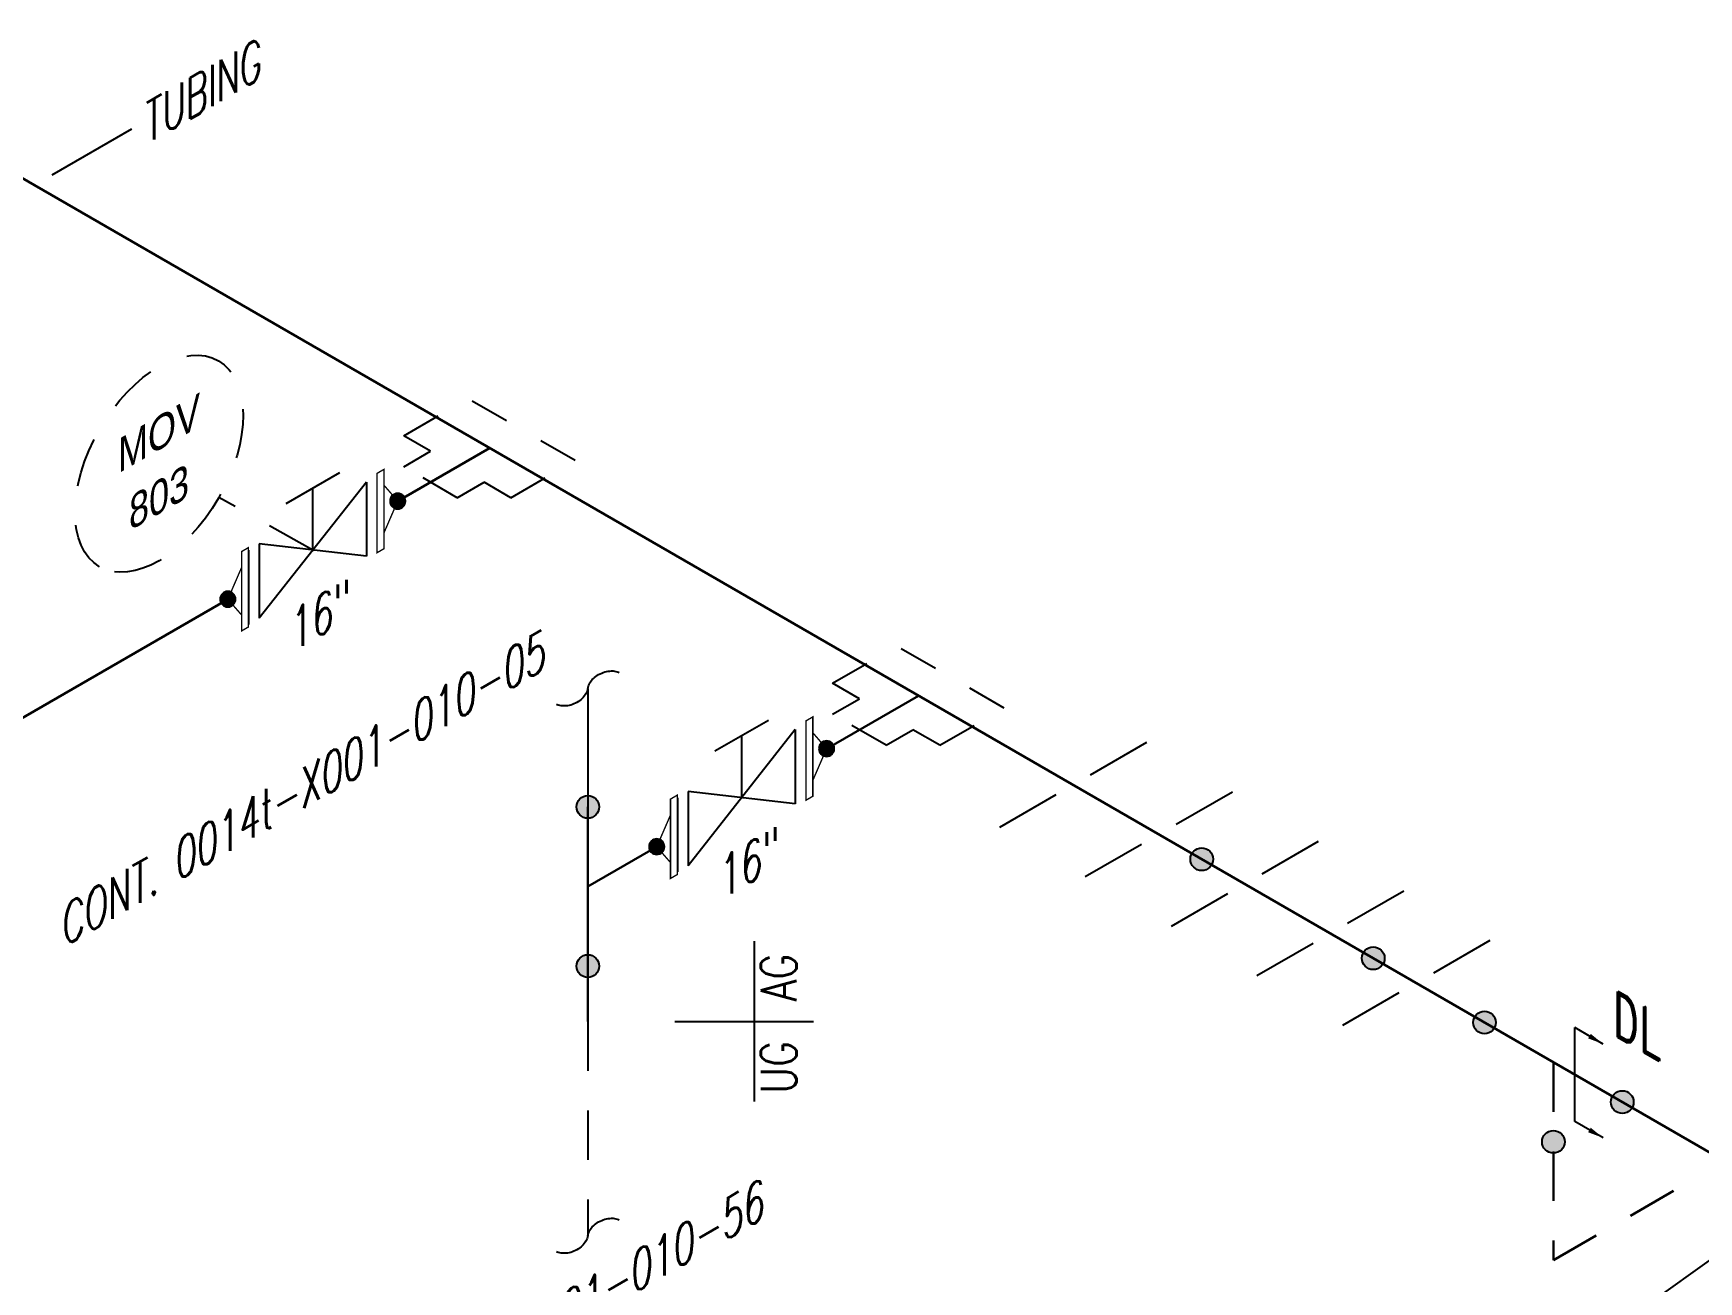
# Model space of a CAD drawing. Header units: inches. Extents: x 0 to 17.2, y 0 to 11.2.
# Drawn here: x 9.125 to 13.329, y 2.378 to 5.53 of the extents above; entities that cross this region are included whole.
import ezdxf
from ezdxf.enums import TextEntityAlignment as Align

# ---------------------------------------------------------------- set-up
doc = ezdxf.new("R2010")
doc.units = ezdxf.units.IN
doc.header["$MEASUREMENT"] = 0
doc.linetypes.add('HIDDEN2', pattern=[0.1875, 0.125, -0.0625])
for name, color, linetype in [('3', 1, 'Continuous'), ('COMP', 1, 'Continuous'), ('Continuation', 7, 'Continuous'), ('DL', 20, 'Continuous'), ('FITTINGS', 4, 'Continuous'), ('PART_SelectedCML_UT', 132, 'Continuous'), ('PIPE-ANNO', 150, 'HIDDEN2'), ('TEXT', 7, 'Continuous'), ('UNAS.PIPE', 251, 'Continuous'), ('WELD POINTS', 41, 'Continuous'), ('Welds', 7, 'Continuous')]:
    doc.layers.add(name, color=color, linetype=linetype)
doc.layers.add('PIPE', color=7, linetype='Continuous', lineweight=30)
doc.styles.add('ISO330', font='romand.shx', dxfattribs={"width": 0.85, "height": 0.05})
doc.styles.add('PART_Standard', font='romans', dxfattribs={"width": 0.8, "height": 0.09})
doc.styles.add('Richmond', font='arial.ttf')
doc.styles.get("Standard").update_dxf_attribs({"font": 'arial.ttf'})
doc.dimstyles.new('Richmond', dxfattribs={"dimtxt": 0.18, "dimasz": 0.18, "dimexe": 0.18, "dimexo": 0.0625, "dimgap": 0.09, "dimtad": 0, "dimtih": 1, "dimtoh": 1, "dimdec": 4, "dimzin": 0, "dimdsep": 46, "dimtxsty": 'Richmond', "dimcen": 0.09, "dimadec": 0, "dimazin": 0, "dimtfac": 1, "dimtdec": 4, "dimtofl": 0, "dimtmove": 0, "dimatfit": 3, "dimfxl": 1, "dimtolj": 1, "dimtzin": 0, "dimarcsym": 0})
doc.dimstyles.get("Standard").update_dxf_attribs({"dimtxt": 0.18, "dimasz": 0.18, "dimexe": 0.18, "dimexo": 0.0625, "dimgap": 0.09, "dimtad": 0, "dimtih": 1, "dimtoh": 1, "dimdec": 4, "dimzin": 0, "dimdsep": 46, "dimtxsty": 'Standard', "dimcen": 0.09, "dimadec": 0, "dimazin": 0, "dimtfac": 1, "dimtdec": 4, "dimtofl": 0, "dimtmove": 0, "dimatfit": 3, "dimfxl": 1, "dimtolj": 1, "dimtzin": 0, "dimarcsym": 0})

# ---------------------------------------------------------------- blocks, each defined once
blk = doc.blocks.new('4_SUPPORT_I-BEAM_30')
at = {"color": 0, "linetype": 'ByBlock', "lineweight": -2}
for p, q in [((-0.0435, 0.0251), (-0.1857, 0.1072)), ((0.1857, -0.1072), (0.0435, -0.0251))]:
    blk.add_line(p, q, dxfattribs=at)
blk = doc.blocks.new('2_WELD_SINGLE_00')
at = {"linetype": 'ByBlock', "lineweight": -2}
h = blk.add_hatch(color=0, dxfattribs=at)
edge = h.paths.add_edge_path()
edge.add_arc((0, 0), 0.0286, 0, 360)
at = {"color": 0, "linetype": 'ByBlock', "lineweight": -2}
blk.add_circle((0, 0), 0.0286, dxfattribs=at)
blk = doc.blocks.new('DL_330')
at = {"layer": 'DL', "style": 'ISO330', "oblique": 330, "width": 0.85}
blk.add_text('DL', height=0.1, rotation=330, dxfattribs=at).set_placement((0, 0))
blk = doc.blocks.new('2_TEE_WELD_30')
at = {"linetype": 'ByBlock', "lineweight": -2}
h = blk.add_hatch(color=0, dxfattribs=at)
edge = h.paths.add_edge_path()
edge.add_arc((0, 0.2009), 0.0286, 0, 360)
h = blk.add_hatch(color=0, dxfattribs=at)
edge = h.paths.add_edge_path()
edge.add_arc((0.174, 0.1004), 0.0286, 0, 360)
h = blk.add_hatch(color=0, dxfattribs=at)
edge = h.paths.add_edge_path()
edge.add_arc((0, -0.2009), 0.0286, 0, 360)
at = {"color": 0, "linetype": 'ByBlock', "lineweight": -2}
for centre in [(0, 0.2009), (0.174, 0.1004), (0, -0.2009)]:
    blk.add_circle(centre, 0.0286, dxfattribs=at)
blk = doc.blocks.new('3_VALVE_FLANGE_GATE_30')
at = {"color": 0, "linetype": 'ByBlock', "lineweight": -2}
blk.add_wipeout([(-0.1624, -0.1875), (-0.1353, -0.1719), (0, 0), (0.1353, -0.0156), (0.1624, 0), (0.1624, 0.1875), (0.1353, 0.1719), (0, 0), (-0.1353, 0.0156), (-0.1624, 0)], dxfattribs=at)
for p, q in [((0.1353, 0.1719), (-0.1353, -0.1719)), ((0.0677, 0.1953), (-0.0677, 0.1172)), ((0.1353, 0.1719), (0.1353, -0.0156)), ((0.1624, 0.1875), (0.1624, 0)), ((0, 0), (0, 0.1563)), ((-0.1624, 0), (-0.1624, -0.1875)), ((-0.1353, 0.0156), (-0.1353, -0.1719)), ((0.1353, -0.0156), (-0.1353, 0.0156))]:
    blk.add_line(p, q, dxfattribs=at)
blk = doc.blocks.new('AM9A04')
at = {"linetype": 'Continuous', "const_width": 0.01}
blk.add_lwpolyline([(0, -0.289), (0, 0.289), (-0.05, 0.318), (-0.05, -0.26)], close=True, dxfattribs=at)
at = {"const_width": 0.01}
blk.add_lwpolyline([(-0.05, -0.144), (-0.15, 0.087), (-0.05, 0.202)], dxfattribs=at)
blk = doc.blocks.new('A09')
at = {"layer": 'Welds'}
h = blk.add_hatch(color=256, dxfattribs=at)
h.dxf.hatch_style = 1
h.paths.add_polyline_path([(-0.03, 0, 1), (0.03, 0, 1)])
blk.add_circle((0, 0), 0.03, dxfattribs=at)
blk = doc.blocks.new('*U82')
blk.add_wipeout([(0.052, -0.03), (0.0173, -0.07), (0.0173, -0.1101), (0, -0.1001), (0, 0.1001), (0.0173, 0.0901), (0.0173, 0.05)]).dxf.layer = 'COMP'
at = {"layer": '3', "xscale": 0.65, "yscale": 0.65, "zscale": 0.65}
blk.add_blockref('A09', (0.052, -0.03), dxfattribs=at)
at = {"layer": 'COMP', "xscale": 0.3466300616258731, "yscale": 0.3466300616258731, "zscale": 0.3466300616258731, "rotation": 180}
blk.add_blockref('AM9A04', (0, 0), dxfattribs=at)
blk = doc.blocks.new('1_Text_30')
at = {"layer": 'TEXT', "style": 'PART_Standard', "oblique": 30, "width": 0.8}
blk.add_attdef('TEXT', (0, 0), '', height=0.09, rotation=30, dxfattribs=at)
blk = doc.blocks.new('*U87')
at = {"layer": 'WELD POINTS', "rotation": 269.9999999999997}
blk.add_blockref('2_WELD_SINGLE_00', (0, 0.2009), dxfattribs=at)
at = {"layer": 'WELD POINTS'}
blk.add_blockref('2_WELD_SINGLE_00', (0, -0.2009), dxfattribs=at)
blk = doc.blocks.new('1_BREAK-PIPE_PIPE_00')
at = {"color": 0, "linetype": 'ByBlock', "lineweight": -2}
for centre, major_axis in [((-0.0298, 0.0919), (0, -0.101)), ((0.0298, -0.0919), (0, 0.101))]:
    blk.add_ellipse(centre, major_axis=major_axis, ratio=0.711978, start_param=0.427466, end_param=3.141593, dxfattribs=at)
blk = doc.blocks.new('1_Tilde_30')
at = {"layer": 'PIPE-ANNO', "xscale": -0.5000000000000001, "yscale": 0.5000000000000001, "zscale": 0.5000000000000001, "rotation": 114.4010914305396}
blk.add_blockref('1_BREAK-PIPE_PIPE_00', (0, 0), dxfattribs=at)
blk = doc.blocks.new('1_ID-BUBBLE_INSTRUMENT_30')
at = {"color": 0, "linetype": 'ByBlock', "lineweight": -2}
blk.add_ellipse((0, 0), major_axis=(-0.1502, -0.2601), ratio=0.57735, dxfattribs=at)
at = {"color": 0, "linetype": 'ByBlock', "lineweight": -2, "oblique": 30}
for tag, p in [('INST.TYPE', (-0.0187, 0.067)), ('NUM', (-0.0187, -0.0943))]:
    blk.add_attdef(tag, text='', height=0.075, rotation=30, dxfattribs=at).set_placement(p, align=Align.MIDDLE_CENTER)
blk = doc.blocks.new('1_Cont_30')
at = {"layer": 'Continuation', "style": 'PART_Standard', "oblique": 30, "width": 0.8}
blk.add_attdef('CONT', (0, 0), '', height=0.09, rotation=30, dxfattribs=at)
blk = doc.blocks.new('1_Text_00')
at = {"layer": 'TEXT', "style": 'PART_Standard', "width": 0.8}
blk.add_attdef('TEXT', (-0.062, -0.0144), '', height=0.09, dxfattribs=at)
blk = doc.blocks.new('*U85')
at = {"color": 20, "linetype": 'ByBlock', "ltscale": 0.7}
blk.add_line((0.0541, -0.1498), (0.0541, 0.0873), dxfattribs=at)
for points in [[(0.1257, 0.0459), (0.0541, 0.0873)], [(0.1257, -0.1911), (0.0541, -0.1498)]]:
    blk.add_leader(points, dimstyle='Richmond', override={"dimasz": 0.04, "dimgap": 0.09, "dimtad": 0}, dxfattribs=at)

msp = doc.modelspace()

# ---------------------------------------------------------------- linework, layer by layer
at = {"layer": 'FITTINGS', "linetype": 'HIDDEN2', "lineweight": -2, "ltscale": 0.5}
for p, q in [((10.06, 4.5138), (10.2224, 4.6075)), ((10.493, 4.4513), (10.2224, 4.6075)), ((10.1277, 4.4747), (10.06, 4.5138)), ((10.06, 4.4357), (10.1277, 4.4747)), ((10.1953, 4.3575), (10.06, 4.4357)), ((10.3306, 4.3575), (10.493, 4.4513)), ((10.1953, 4.3575), (10.263, 4.3966)), ((10.3306, 4.3575), (10.263, 4.3966)), ((11.1425, 3.8888), (11.3049, 3.9825)), ((11.5756, 3.8263), (11.3049, 3.9825)), ((11.2102, 3.8497), (11.1425, 3.8888)), ((11.1425, 3.8107), (11.2102, 3.8497)), ((11.4132, 3.7325), (11.5756, 3.8263)), ((11.2779, 3.7325), (11.1425, 3.8107)), ((11.2779, 3.7325), (11.3455, 3.7716)), ((11.4132, 3.7325), (11.3455, 3.7716))]:
    msp.add_line(p, q, dxfattribs=at)
at = {"layer": 'PIPE'}
for p, q in [((2.1575, 9.17), (13.654, 2.5325)), ((8.1115, 3.2325), (10.2765, 4.4825)), ((10.5247, 3.3758), (11.3591, 3.8575)), ((10.5247, 3.5767), (10.5247, 3.0353))]:
    msp.add_line(p, q, dxfattribs=at)
at = {"layer": 'PIPE', "linetype": 'HIDDEN2'}
for p, q in [((12.962, 2.9321), (12.962, 2.4321)), ((12.962, 2.4321), (13.2867, 2.6196))]:
    msp.add_line(p, q, dxfattribs=at)
at = {"layer": 'PIPE-ANNO', "linetype": 'Continuous'}
for p, q in [((10.9444, 3.238), (10.9444, 2.8327)), ((10.7444, 3.0353), (11.0944, 3.0353))]:
    msp.add_line(p, q, dxfattribs=at)
at = {"layer": 'UNAS.PIPE'}
msp.add_line((10.5247, 3.8758), (10.5247, 3.5767), dxfattribs=at)
at = {"layer": 'UNAS.PIPE', "linetype": 'HIDDEN2'}
msp.add_line((10.5247, 3.0353), (10.5247, 2.4939), dxfattribs=at)
at = {"layer": 'UNAS.PIPE'}
msp.add_lwpolyline([(9.1726, 5.1723), (9.3737, 5.2884)], dxfattribs=at)

# ---------------------------------------------------------------- block references
for p in [(10.5247, 3.8758), (10.5247, 2.4939)]:
    msp.add_blockref('1_Tilde_30', p)
at = {"layer": 'Continuation'}
msp.add_blockref('1_Cont_30', (9.751, 1.835), dxfattribs=at).add_auto_attribs({'CONT': 'CONT. 0014t-X001-010-56'})
at = {"layer": 'DL'}
for name, p in [('DL_330', (13.112, 3.0026)), ('*U85', (12.962, 2.9321))]:
    msp.add_blockref(name, p, dxfattribs=at)
at = {"layer": 'FITTINGS', "xscale": -1, "rotation": 180}
for p in [(11.7495, 3.6321), (11.966, 3.5071), (12.1826, 3.3821), (12.3991, 3.2571), (12.6156, 3.1321)]:
    msp.add_blockref('4_SUPPORT_I-BEAM_30', p, dxfattribs=at)
at = {"layer": 'TEXT'}
msp.add_blockref('1_Text_30', (9.4087, 5.2491), dxfattribs=at).add_auto_attribs({'TEXT': 'TUBING'})
at = {"layer": 'TEXT', "rotation": 90}
for p, values in [((11.0371, 3.1474), {'TEXT': 'AG'}), ((11.0371, 2.9147), {'TEXT': 'UG'})]:
    msp.add_blockref('1_Text_00', p, dxfattribs=at).add_auto_attribs(values)
at = {"layer": 'WELD POINTS'}
for name, p in [('*U87', (10.5247, 3.3758)), ('2_WELD_SINGLE_00', (12.0743, 3.4446)), ('2_WELD_SINGLE_00', (12.5073, 3.1946))]:
    msp.add_blockref(name, p, dxfattribs=at)
at = {"layer": 'WELD POINTS', "rotation": 239.9999999999999}
msp.add_blockref('2_TEE_WELD_30', (12.962, 2.9321), dxfattribs=at)

# ---------------------------------------------------------------- leaders
at = {"layer": 'PART_SelectedCML_UT'}
msp.add_leader([(13.5664, 2.5831), (12.9687, 2.1557)], dimstyle='Standard', dxfattribs=at)

# ---------------------------------------------------------------- next in the draw order: block references
at = {"layer": 'FITTINGS'}
for p in [(9.8305, 4.225), (10.9131, 3.6)]:
    msp.add_blockref('3_VALVE_FLANGE_GATE_30', p, dxfattribs=at)

# ---------------------------------------------------------------- next in the draw order: block references
at = {"layer": 'COMP', "ltscale": 0.65, "xscale": -1, "rotation": 180}
for p in [(9.9929, 4.3188), (11.0754, 3.6938)]:
    msp.add_blockref('*U82', p, dxfattribs=at)
at = {"layer": 'COMP', "ltscale": 0.65, "xscale": -1}
for p in [(9.6681, 4.1313), (10.7507, 3.5063)]:
    msp.add_blockref('*U82', p, dxfattribs=at)
at = {"layer": 'TEXT'}
for p in [(9.7763, 3.9663), (10.8589, 3.3413)]:
    msp.add_blockref('1_Text_30', p, dxfattribs=at).add_auto_attribs({'TEXT': '16"'})

# ---------------------------------------------------------------- next in the draw order: linework, layer by layer
at = {"layer": 'PIPE-ANNO'}
msp.add_line((9.8305, 4.225), (9.5936, 4.3583), dxfattribs=at)

# ---------------------------------------------------------------- next in the draw order: block references
at = {"layer": 'Continuation'}
msp.add_blockref('1_Cont_30', (9.1993, 3.222), dxfattribs=at).add_auto_attribs({'CONT': 'CONT. 0014t-X001-010-05'})
at = {"layer": 'PIPE-ANNO'}
msp.add_blockref('1_ID-BUBBLE_INSTRUMENT_30', (9.4424, 4.4433), dxfattribs=at).add_auto_attribs({'INST.TYPE': 'MOV', 'NUM': '803'})

doc.saveas('drawing.dxf')
